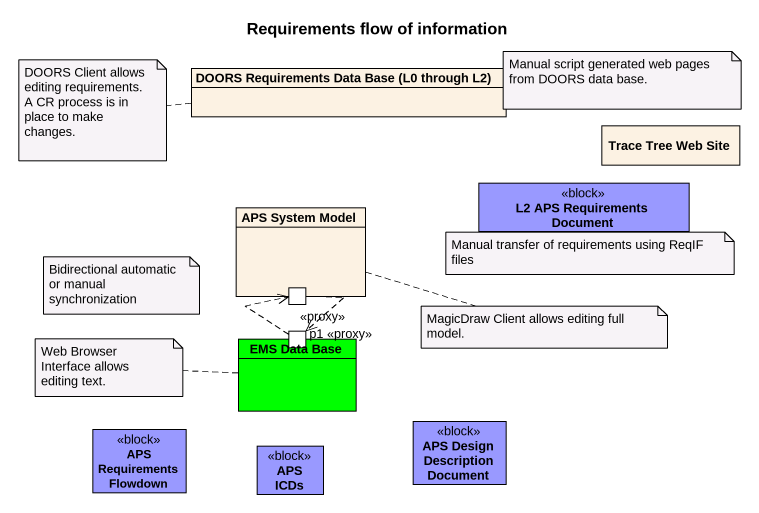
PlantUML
@startuml
title Requirements flow of information
allowmixing
hide circle
hide empty members
class "DOORS Requirements Data Base (L0 through L2)" as DOORS_Requirements_Data
class "Trace Tree Web Site" as Trace_Tree_Web_Site
class "L2 APS Requirements Document" as L2_APS_Requirements_Document <<block>> #9999FF
rectangle "APS System Model" as APS_System_Model {
  port "<<proxy>>" as proxy
}
rectangle "EMS Data Base" as EMS_Data_Base #00FF00 {
  port "p1 <<proxy>>" as p1_proxy
}
class "APS Requirements Flowdown" as APS_Requirements_Flowdown <<block>> #9999FF
class "APS ICDs" as APS_ICDs <<block>> #9999FF
class "APS Design Description Document" as APS_Design_Description <<block>> #9999FF
proxy ..> p1_proxy
p1_proxy .up.> proxy
note left of DOORS_Requirements_Data
  DOORS Client allows editing requirements.
  A CR process is in place to make changes.
end note
note as N2
  Manual script generated web pages from DOORS data base.
end note
note as N3
  Manual transfer of requirements using ReqIF files
end note
note as N4
  Bidirectional automatic or manual synchronization
end note
note right of APS_System_Model : MagicDraw Client allows editing full model.
note left of EMS_Data_Base : Web Browser Interface allows editing text.
@enduml
